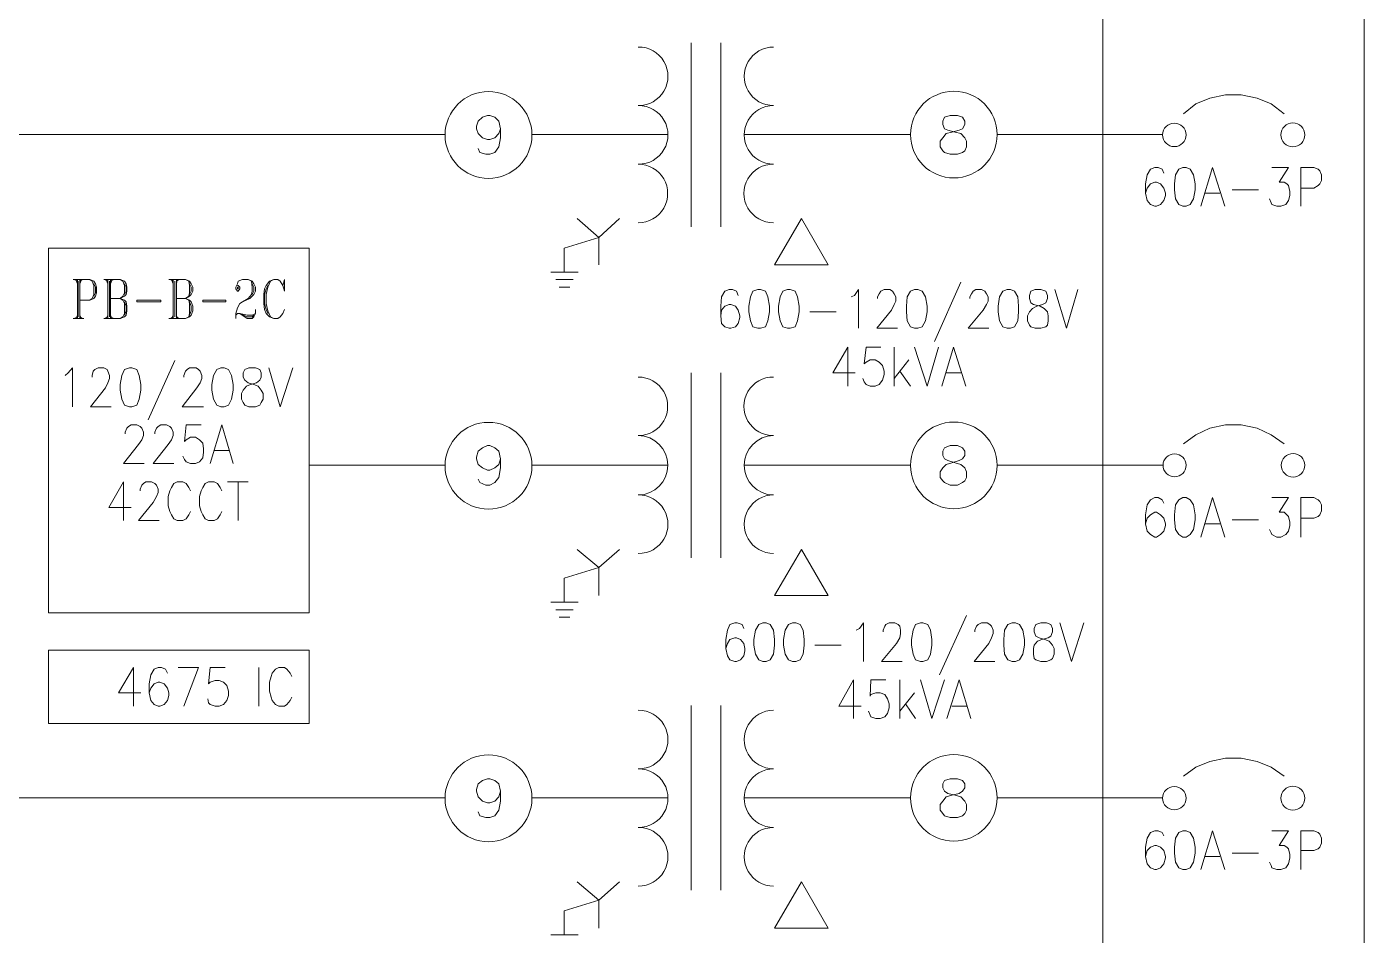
# Model space of a CAD drawing. Header units: inches. Extents: x 0.9 to 46, y 0.8 to 32.4.
# Drawn here: x 4.699 to 7.402, y 2.387 to 4.223 of the extents above; entities that cross this region are included whole.
import ezdxf

# ---------------------------------------------------------------- set-up
doc = ezdxf.new("R2010")
doc.units = ezdxf.units.IN
doc.header["$MEASUREMENT"] = 0
doc.layers.add('PDF_Geometry', color=7, linetype='Continuous')

msp = doc.modelspace()

# ---------------------------------------------------------------- linework, layer by layer
at = {"layer": 'PDF_Geometry', "lineweight": 9}
for points in [[(6.8732, 2.3666), (6.8732, 5.4032), (7.4015, 5.4032), (7.4015, 2.3666)], [(6.5649, 4.0433), (6.5532, 4.0399), (6.5499, 4.0316), (6.5499, 4.0249), (6.5532, 4.0166), (6.5599, 4.0133), (6.5749, 4.0099), (6.5865, 4.0066), (6.5949, 3.9983), (6.5982, 3.9916), (6.5982, 3.9799), (6.5949, 3.9716), (6.5899, 3.9683), (6.5799, 3.9649), (6.5649, 3.9649), (6.5532, 3.9683), (6.5499, 3.9716), (6.5449, 3.9799), (6.5449, 3.9916), (6.5499, 3.9983), (6.5566, 4.0066), (6.5682, 4.0099), (6.5832, 4.0133), (6.5899, 4.0166), (6.5949, 4.0249), (6.5949, 4.0316), (6.5899, 4.0399), (6.5799, 4.0433)], [(7.0349, 3.9382), (7.0266, 3.9349), (7.0199, 3.9233), (7.0182, 3.9049), (7.0182, 3.8933), (7.0199, 3.8749), (7.0266, 3.8633), (7.0349, 3.8599), (7.0415, 3.8599), (7.0499, 3.8633), (7.0566, 3.8749), (7.0599, 3.8933), (7.0599, 3.9049), (7.0566, 3.9233), (7.0499, 3.9349), (7.0415, 3.9382)], [(6.2099, 3.7416), (6.2649, 3.8349), (6.3182, 3.7416)], [(5.2699, 3.0383), (4.7432, 3.0383), (4.7432, 3.7749), (5.2699, 3.7749)], [(5.1249, 3.6932), (5.1266, 3.6932), (5.1266, 3.6966), (5.1249, 3.6966)], [(6.1766, 3.6916), (6.1665, 3.6883), (6.1616, 3.6766), (6.1582, 3.6583), (6.1582, 3.6466), (6.1616, 3.6283), (6.1665, 3.6166), (6.1766, 3.6133), (6.1816, 3.6133), (6.1916, 3.6166), (6.1966, 3.6283), (6.1999, 3.6466), (6.1999, 3.6583), (6.1966, 3.6766), (6.1916, 3.6883), (6.1816, 3.6916)], [(6.2365, 3.6916), (6.2266, 3.6883), (6.2215, 3.6766), (6.2182, 3.6583), (6.2182, 3.6466), (6.2215, 3.6283), (6.2266, 3.6166), (6.2365, 3.6133), (6.2416, 3.6133), (6.2515, 3.6166), (6.2565, 3.6283), (6.2599, 3.6466), (6.2599, 3.6583), (6.2565, 3.6766), (6.2515, 3.6883), (6.2416, 3.6916)], [(6.4932, 3.6916), (6.4849, 3.6883), (6.4782, 3.6766), (6.4765, 3.6583), (6.4765, 3.6466), (6.4782, 3.6283), (6.4849, 3.6166), (6.4932, 3.6133), (6.4999, 3.6133), (6.5082, 3.6166), (6.5149, 3.6283), (6.5182, 3.6466), (6.5182, 3.6583), (6.5149, 3.6766), (6.5082, 3.6883), (6.4999, 3.6916)], [(6.6799, 3.6916), (6.6715, 3.6883), (6.6649, 3.6766), (6.6616, 3.6583), (6.6616, 3.6466), (6.6649, 3.6283), (6.6715, 3.6166), (6.6799, 3.6133), (6.6865, 3.6133), (6.6949, 3.6166), (6.7015, 3.6283), (6.7032, 3.6466), (6.7032, 3.6583), (6.7015, 3.6766), (6.6949, 3.6883), (6.6865, 3.6916)], [(6.7365, 3.6916), (6.7282, 3.6883), (6.7249, 3.6799), (6.7249, 3.6733), (6.7282, 3.6649), (6.7332, 3.6616), (6.7466, 3.6583), (6.7549, 3.6533), (6.7616, 3.6466), (6.7632, 3.6383), (6.7632, 3.6283), (6.7616, 3.6199), (6.7582, 3.6166), (6.7482, 3.6133), (6.7365, 3.6133), (6.7282, 3.6166), (6.7249, 3.6199), (6.7215, 3.6283), (6.7215, 3.6383), (6.7249, 3.6466), (6.7315, 3.6533), (6.7399, 3.6583), (6.7515, 3.6616), (6.7582, 3.6649), (6.7616, 3.6733), (6.7616, 3.6799), (6.7582, 3.6883), (6.7482, 3.6916)], [(4.9699, 3.6666), (4.9216, 3.6666), (4.9216, 3.6699), (4.9699, 3.6699)], [(5.1016, 3.6666), (5.0549, 3.6666), (5.0549, 3.6699), (5.1016, 3.6699)], [(4.9066, 3.5333), (4.8966, 3.5299), (4.8916, 3.5183), (4.8882, 3.4999), (4.8882, 3.4883), (4.8916, 3.4699), (4.8966, 3.4583), (4.9066, 3.4549), (4.9116, 3.4549), (4.9216, 3.4583), (4.9266, 3.4699), (4.9299, 3.4883), (4.9299, 3.4999), (4.9266, 3.5183), (4.9216, 3.5299), (4.9116, 3.5333)], [(5.0916, 3.5333), (5.0832, 3.5299), (5.0766, 3.5183), (5.0732, 3.4999), (5.0732, 3.4883), (5.0766, 3.4699), (5.0832, 3.4583), (5.0916, 3.4549), (5.0982, 3.4549), (5.1066, 3.4583), (5.1132, 3.4699), (5.1166, 3.4883), (5.1166, 3.4999), (5.1132, 3.5183), (5.1066, 3.5299), (5.0982, 3.5333)], [(5.1482, 3.5333), (5.1399, 3.5299), (5.1366, 3.5233), (5.1366, 3.5149), (5.1399, 3.5083), (5.1466, 3.5033), (5.1582, 3.4999), (5.1666, 3.4966), (5.1732, 3.4883), (5.1766, 3.4816), (5.1766, 3.4699), (5.1732, 3.4633), (5.1699, 3.4583), (5.1616, 3.4549), (5.1482, 3.4549), (5.1399, 3.4583), (5.1366, 3.4633), (5.1332, 3.4699), (5.1332, 3.4816), (5.1366, 3.4883), (5.1432, 3.4966), (5.1516, 3.4999), (5.1632, 3.5033), (5.1699, 3.5083), (5.1732, 3.5149), (5.1732, 3.5233), (5.1699, 3.5299), (5.1616, 3.5333)], [(6.5649, 3.3766), (6.5532, 3.3716), (6.5499, 3.3649), (6.5499, 3.3566), (6.5532, 3.3499), (6.5599, 3.3466), (6.5749, 3.3416), (6.5865, 3.3383), (6.5949, 3.3316), (6.5982, 3.3233), (6.5982, 3.3116), (6.5949, 3.305), (6.5899, 3.3016), (6.5799, 3.2966), (6.5649, 3.2966), (6.5532, 3.3016), (6.5499, 3.305), (6.5449, 3.3116), (6.5449, 3.3233), (6.5499, 3.3316), (6.5566, 3.3383), (6.5682, 3.3416), (6.5832, 3.3466), (6.5899, 3.3499), (6.5949, 3.3566), (6.5949, 3.3649), (6.5899, 3.3716), (6.5799, 3.3766)], [(7.0349, 3.2716), (7.0266, 3.2666), (7.0199, 3.2566), (7.0182, 3.2366), (7.0182, 3.2266), (7.0199, 3.2066), (7.0266, 3.1966), (7.0349, 3.1916), (7.0415, 3.1916), (7.0499, 3.1966), (7.0566, 3.2066), (7.0599, 3.2266), (7.0599, 3.2366), (7.0566, 3.2566), (7.0499, 3.2666), (7.0415, 3.2716)], [(6.2099, 3.0733), (6.2649, 3.1666), (6.3182, 3.0733)], [(6.1865, 3.0183), (6.1782, 3.0149), (6.1716, 3.0033), (6.1682, 2.9849), (6.1682, 2.9733), (6.1716, 2.9549), (6.1782, 2.9433), (6.1865, 2.9399), (6.1932, 2.9399), (6.2015, 2.9433), (6.2082, 2.9549), (6.2099, 2.9733), (6.2099, 2.9849), (6.2082, 3.0033), (6.2015, 3.0149), (6.1932, 3.0183)], [(6.2466, 3.0183), (6.2382, 3.0149), (6.2316, 3.0033), (6.2282, 2.9849), (6.2282, 2.9733), (6.2316, 2.9549), (6.2382, 2.9433), (6.2466, 2.9399), (6.2532, 2.9399), (6.2616, 2.9433), (6.2682, 2.9549), (6.2699, 2.9733), (6.2699, 2.9849), (6.2682, 3.0033), (6.2616, 3.0149), (6.2532, 3.0183)], [(6.5049, 3.0183), (6.4949, 3.0149), (6.4899, 3.0033), (6.4866, 2.9849), (6.4866, 2.9733), (6.4899, 2.9549), (6.4949, 2.9433), (6.5049, 2.9399), (6.5099, 2.9399), (6.5199, 2.9433), (6.5249, 2.9549), (6.5282, 2.9733), (6.5282, 2.9849), (6.5249, 3.0033), (6.5199, 3.0149), (6.5099, 3.0183)], [(6.6899, 3.0183), (6.6815, 3.0149), (6.6749, 3.0033), (6.6732, 2.9849), (6.6732, 2.9733), (6.6749, 2.9549), (6.6815, 2.9433), (6.6899, 2.9399), (6.6966, 2.9399), (6.7049, 2.9433), (6.7116, 2.9549), (6.7149, 2.9733), (6.7149, 2.9849), (6.7116, 3.0033), (6.7049, 3.0149), (6.6966, 3.0183)], [(6.7482, 3.0183), (6.7382, 3.0149), (6.7349, 3.0066), (6.7349, 2.9999), (6.7382, 2.9916), (6.7449, 2.9883), (6.7565, 2.9849), (6.7649, 2.9816), (6.7715, 2.9733), (6.7749, 2.9666), (6.7749, 2.9549), (6.7715, 2.9466), (6.7682, 2.9433), (6.7599, 2.9399), (6.7482, 2.9399), (6.7382, 2.9433), (6.7349, 2.9466), (6.7332, 2.9549), (6.7332, 2.9666), (6.7349, 2.9733), (6.7415, 2.9816), (6.7499, 2.9849), (6.7632, 2.9883), (6.7682, 2.9916), (6.7715, 2.9999), (6.7715, 3.0066), (6.7682, 3.0149), (6.7599, 3.0183)], [(4.7432, 2.9633), (5.2699, 2.9633), (5.2699, 2.8149), (4.7432, 2.8149)], [(6.5649, 2.7033), (6.5532, 2.6999), (6.5499, 2.6933), (6.5499, 2.685), (6.5532, 2.6783), (6.5599, 2.6733), (6.5749, 2.6699), (6.5865, 2.6666), (6.5949, 2.6583), (6.5982, 2.6516), (6.5982, 2.6399), (6.5949, 2.6333), (6.5899, 2.6283), (6.5799, 2.625), (6.5649, 2.625), (6.5532, 2.6283), (6.5499, 2.6333), (6.5449, 2.6399), (6.5449, 2.6516), (6.5499, 2.6583), (6.5566, 2.6666), (6.5682, 2.6699), (6.5832, 2.6733), (6.5899, 2.6783), (6.5949, 2.685), (6.5949, 2.6933), (6.5899, 2.6999), (6.5799, 2.7033)], [(7.0349, 2.5983), (7.0266, 2.595), (7.0199, 2.5833), (7.0182, 2.565), (7.0182, 2.5533), (7.0199, 2.535), (7.0266, 2.5233), (7.0349, 2.52), (7.0415, 2.52), (7.0499, 2.5233), (7.0566, 2.535), (7.0599, 2.5533), (7.0599, 2.565), (7.0566, 2.5833), (7.0499, 2.595), (7.0415, 2.5983)], [(6.2099, 2.4016), (6.2649, 2.495), (6.3182, 2.4016)]]:
    msp.add_lwpolyline(points, close=True, dxfattribs=at)
for points in [[(6.0416, 3.8183), (6.0416, 4.1899)], [(6.1016, 3.8183), (6.1016, 4.1899)], [(7.2399, 4.0466), (7.2132, 4.0666), (7.1849, 4.0783), (7.1532, 4.0849), (7.1215, 4.0849), (7.0899, 4.0783), (7.0615, 4.0666), (7.0365, 4.0466)], [(5.6566, 4.0166), (5.6532, 4.0066), (5.6449, 3.9983), (5.6349, 3.9949), (5.6299, 3.9949), (5.6199, 3.9983), (5.6116, 4.0066), (5.6082, 4.0166), (5.6082, 4.0216), (5.6116, 4.0316), (5.6199, 4.0399), (5.6299, 4.0433), (5.6349, 4.0433), (5.6449, 4.0399), (5.6532, 4.0316), (5.6566, 4.0166), (5.6566, 3.9983), (5.6532, 3.9799), (5.6449, 3.9683), (5.6349, 3.9649), (5.6266, 3.9649), (5.6149, 3.9683), (5.6116, 3.9766)], [(4.4549, 4.0049), (5.5449, 4.0049)], [(5.7199, 4.0049), (5.9949, 4.0049)], [(6.1499, 4.0049), (6.4849, 4.0049)], [(6.6599, 4.0049), (6.9949, 4.0049)], [(6.9965, 3.9266), (6.9932, 3.9349), (6.9849, 3.9382), (6.9782, 3.9382), (6.9699, 3.9349), (6.9632, 3.9233), (6.9599, 3.9049), (6.9599, 3.8866), (6.9632, 3.8716), (6.9699, 3.8633), (6.9782, 3.8599), (6.9815, 3.8599), (6.9899, 3.8633), (6.9965, 3.8716), (6.9999, 3.8816), (6.9999, 3.8866), (6.9965, 3.8966), (6.9899, 3.9049), (6.9815, 3.9083), (6.9782, 3.9083), (6.9699, 3.9049), (6.9632, 3.8966), (6.9599, 3.8866)], [(7.0715, 3.8599), (7.0949, 3.9382), (7.1199, 3.8599)], [(7.2149, 3.9382), (7.2482, 3.9382), (7.2299, 3.9083), (7.2399, 3.9083), (7.2449, 3.9049), (7.2482, 3.9016), (7.2515, 3.8899), (7.2515, 3.8816), (7.2482, 3.8716), (7.2432, 3.8633), (7.2332, 3.8599), (7.2249, 3.8599), (7.2149, 3.8633), (7.2132, 3.8666), (7.2099, 3.8749)], [(7.2732, 3.8599), (7.2732, 3.9382), (7.2999, 3.9382), (7.3082, 3.9349), (7.3115, 3.9316), (7.3149, 3.9233), (7.3149, 3.9116), (7.3115, 3.9049), (7.3082, 3.9016), (7.2999, 3.8966), (7.2732, 3.8966)], [(7.1349, 3.8933), (7.1882, 3.8933)], [(7.0799, 3.8866), (7.1099, 3.8866)], [(5.8966, 3.8349), (5.8549, 3.7966), (5.8116, 3.8349)], [(5.7849, 3.7266), (5.7849, 3.7749), (5.8549, 3.7966), (5.8549, 3.7416)], [(4.7933, 3.7116), (4.8266, 3.7116), (4.8349, 3.7083), (4.8382, 3.7033), (4.8399, 3.6966), (4.8399, 3.6849), (4.8382, 3.6783), (4.8349, 3.6733), (4.8266, 3.6699), (4.8066, 3.6699)], [(4.7949, 3.7116), (4.8016, 3.7083)], [(4.7982, 3.7116), (4.8016, 3.7033)], [(4.8016, 3.7116), (4.8016, 3.6333)], [(4.8032, 3.7083), (4.8032, 3.6366)], [(4.8066, 3.7116), (4.8066, 3.6333)], [(4.8099, 3.7116), (4.8066, 3.7033)], [(4.8116, 3.7116), (4.8066, 3.7083)], [(4.8266, 3.7116), (4.8316, 3.7083), (4.8349, 3.6999), (4.8349, 3.6816), (4.8316, 3.6733), (4.8266, 3.6699)], [(4.8349, 3.7033), (4.8382, 3.6966), (4.8382, 3.6849), (4.8349, 3.6783)], [(4.8549, 3.7116), (4.8882, 3.7116), (4.8966, 3.7083), (4.8999, 3.7033), (4.9016, 3.6966), (4.9016, 3.6883), (4.8999, 3.6816), (4.8966, 3.6783), (4.8882, 3.6733), (4.8966, 3.6699), (4.8999, 3.6666), (4.9016, 3.6583), (4.9016, 3.6483), (4.8999, 3.6399), (4.8966, 3.6366), (4.8882, 3.6333), (4.8549, 3.6333)], [(4.8566, 3.7116), (4.8633, 3.7083)], [(4.8599, 3.7116), (4.8633, 3.7033)], [(4.8633, 3.7116), (4.8633, 3.6333)], [(4.8666, 3.7083), (4.8666, 3.6366)], [(4.8682, 3.7116), (4.8682, 3.6333)], [(4.8882, 3.7116), (4.8933, 3.7083), (4.8966, 3.6999), (4.8966, 3.6849), (4.8933, 3.6783), (4.8882, 3.6733), (4.8682, 3.6733)], [(4.8716, 3.7116), (4.8682, 3.7033)], [(4.8749, 3.7116), (4.8682, 3.7083)], [(4.8966, 3.7033), (4.8999, 3.6966), (4.8999, 3.6883), (4.8966, 3.6816)], [(4.9866, 3.7116), (5.0199, 3.7116), (5.0282, 3.7083), (5.0316, 3.7033), (5.0349, 3.6966), (5.0349, 3.6883), (5.0316, 3.6816), (5.0282, 3.6783), (5.0199, 3.6733), (5.0282, 3.6699), (5.0316, 3.6666), (5.0349, 3.6583), (5.0349, 3.6483), (5.0316, 3.6399), (5.0282, 3.6366), (5.0199, 3.6333), (4.9866, 3.6333)], [(4.9899, 3.7116), (4.9949, 3.7083)], [(4.9916, 3.7116), (4.9949, 3.7033)], [(4.9949, 3.7116), (4.9949, 3.6333)], [(4.9983, 3.7083), (4.9983, 3.6366)], [(5.0016, 3.7116), (5.0016, 3.6333)], [(5.0199, 3.7116), (5.0266, 3.7083), (5.0282, 3.6999), (5.0282, 3.6849), (5.0266, 3.6783), (5.0199, 3.6733), (5.0016, 3.6733)], [(5.0032, 3.7116), (5.0016, 3.7033)], [(5.0066, 3.7116), (5.0016, 3.7083)], [(5.0282, 3.7033), (5.0316, 3.6966), (5.0316, 3.6883), (5.0282, 3.6816)], [(5.1249, 3.6999), (5.1266, 3.6999), (5.1299, 3.6966), (5.1299, 3.6932), (5.1266, 3.6883), (5.1249, 3.6883), (5.1216, 3.6932), (5.1216, 3.6966), (5.1249, 3.7033), (5.1266, 3.7083), (5.1349, 3.7116), (5.1466, 3.7116), (5.1549, 3.7083), (5.1582, 3.7033), (5.1616, 3.6966), (5.1616, 3.6883), (5.1582, 3.6816), (5.1499, 3.6733), (5.1349, 3.6666), (5.1299, 3.6633), (5.1249, 3.6549), (5.1216, 3.6433), (5.1216, 3.6333)], [(5.1466, 3.7116), (5.1532, 3.7083), (5.1549, 3.6966), (5.1549, 3.6883), (5.1532, 3.6816), (5.1466, 3.6733), (5.1349, 3.6666)], [(5.1549, 3.7033), (5.1582, 3.6966), (5.1582, 3.6883), (5.1549, 3.6816)], [(5.2166, 3.6999), (5.2199, 3.7116), (5.2199, 3.6883), (5.2166, 3.6999), (5.2116, 3.7083), (5.2066, 3.7116), (5.1982, 3.7116), (5.1899, 3.7083), (5.1832, 3.6999), (5.1799, 3.6932), (5.1782, 3.6816), (5.1782, 3.6633), (5.1799, 3.6516), (5.1832, 3.6433), (5.1899, 3.6366), (5.1982, 3.6333), (5.2066, 3.6333), (5.2116, 3.6366), (5.2166, 3.6433), (5.2199, 3.6516)], [(5.1982, 3.7116), (5.1916, 3.7083), (5.1866, 3.6966), (5.1832, 3.6816), (5.1832, 3.6633), (5.1866, 3.6483), (5.1916, 3.6366), (5.1982, 3.6333)], [(5.8132, 3.7266), (5.7582, 3.7266)], [(5.8032, 3.7116), (5.7682, 3.7116)], [(6.5865, 3.7066), (6.5332, 3.5866)], [(5.1866, 3.6999), (5.1832, 3.6932), (5.1799, 3.6816), (5.1799, 3.6633), (5.1832, 3.6516), (5.1866, 3.6433)], [(5.7966, 3.6966), (5.7749, 3.6966)], [(6.1366, 3.6799), (6.1332, 3.6883), (6.1249, 3.6916), (6.1182, 3.6916), (6.1099, 3.6883), (6.1032, 3.6766), (6.1016, 3.6583), (6.1016, 3.6383), (6.1032, 3.6233), (6.1099, 3.6166), (6.1182, 3.6133), (6.1216, 3.6133), (6.1315, 3.6166), (6.1366, 3.6233), (6.1399, 3.6349), (6.1399, 3.6383), (6.1366, 3.6499), (6.1315, 3.6583), (6.1216, 3.6616), (6.1182, 3.6616), (6.1099, 3.6583), (6.1032, 3.6499), (6.1016, 3.6383)], [(6.3649, 3.6766), (6.3716, 3.6799), (6.3799, 3.6916), (6.3799, 3.6133)], [(6.4182, 3.6733), (6.4182, 3.6766), (6.4215, 3.6833), (6.4249, 3.6883), (6.4316, 3.6916), (6.4432, 3.6916), (6.4482, 3.6883), (6.4516, 3.6833), (6.4549, 3.6766), (6.4549, 3.6683), (6.4516, 3.6616), (6.4465, 3.6499), (6.4166, 3.6133), (6.4582, 3.6133)], [(6.6049, 3.6733), (6.6049, 3.6766), (6.6082, 3.6833), (6.6115, 3.6883), (6.6165, 3.6916), (6.6282, 3.6916), (6.6349, 3.6883), (6.6382, 3.6833), (6.6416, 3.6766), (6.6416, 3.6683), (6.6382, 3.6616), (6.6315, 3.6499), (6.6015, 3.6133), (6.6432, 3.6133)], [(6.7765, 3.6916), (6.7999, 3.6133), (6.8232, 3.6916)], [(4.8882, 3.6733), (4.8933, 3.6699), (4.8966, 3.6633), (4.8966, 3.6433), (4.8933, 3.6366), (4.8882, 3.6333)], [(4.8966, 3.6666), (4.8999, 3.6583), (4.8999, 3.6483), (4.8966, 3.6399)], [(5.0199, 3.6733), (5.0266, 3.6699), (5.0282, 3.6633), (5.0282, 3.6433), (5.0266, 3.6366), (5.0199, 3.6333)], [(5.0282, 3.6666), (5.0316, 3.6583), (5.0316, 3.6483), (5.0282, 3.6399)], [(5.1616, 3.6516), (5.1616, 3.6433), (5.1582, 3.6366), (5.1549, 3.6333), (5.1449, 3.6333), (5.1299, 3.6433), (5.1449, 3.6366), (5.1549, 3.6366), (5.1582, 3.6399)], [(4.7933, 3.6333), (4.8149, 3.6333)], [(4.8016, 3.6366), (4.7949, 3.6333)], [(4.8016, 3.6399), (4.7982, 3.6333)], [(4.8066, 3.6399), (4.8099, 3.6333)], [(4.8066, 3.6366), (4.8116, 3.6333)], [(4.8633, 3.6366), (4.8566, 3.6333)], [(4.8633, 3.6399), (4.8599, 3.6333)], [(4.8682, 3.6399), (4.8716, 3.6333)], [(4.8682, 3.6366), (4.8749, 3.6333)], [(4.9949, 3.6366), (4.9899, 3.6333)], [(4.9949, 3.6399), (4.9916, 3.6333)], [(5.0016, 3.6399), (5.0032, 3.6333)], [(5.0016, 3.6366), (5.0066, 3.6333)], [(5.1216, 3.6399), (5.1249, 3.6433), (5.1299, 3.6433), (5.1449, 3.6399), (5.1549, 3.6399), (5.1616, 3.6433)], [(6.2816, 3.6466), (6.3349, 3.6466)], [(6.3582, 3.4966), (6.3582, 3.5749), (6.3282, 3.5233), (6.3732, 3.5233)], [(6.4249, 3.5749), (6.3949, 3.5749), (6.3915, 3.5416), (6.3949, 3.5449), (6.4032, 3.5499), (6.4132, 3.5499), (6.4215, 3.5449), (6.4282, 3.5383), (6.4316, 3.5266), (6.4316, 3.5199), (6.4282, 3.5083), (6.4215, 3.4999), (6.4132, 3.4966), (6.4032, 3.4966), (6.3949, 3.4999), (6.3915, 3.5049), (6.3882, 3.5116)], [(6.4516, 3.5749), (6.4516, 3.4966)], [(6.4932, 3.5749), (6.5182, 3.4966), (6.5416, 3.5749)], [(6.5482, 3.4966), (6.5716, 3.5749), (6.5965, 3.4966)], [(4.9983, 3.5483), (4.9449, 3.4283)], [(6.4815, 3.5499), (6.4516, 3.5116)], [(4.7766, 3.5183), (4.7832, 3.5233), (4.7916, 3.5333), (4.7916, 3.4549)], [(4.8316, 3.5149), (4.8316, 3.5183), (4.8333, 3.5266), (4.8366, 3.5299), (4.8433, 3.5333), (4.8549, 3.5333), (4.8616, 3.5299), (4.8633, 3.5266), (4.8666, 3.5183), (4.8666, 3.5116), (4.8633, 3.5033), (4.8582, 3.4933), (4.8283, 3.4549), (4.8699, 3.4549)], [(5.0166, 3.5149), (5.0166, 3.5183), (5.0199, 3.5266), (5.0232, 3.5299), (5.0282, 3.5333), (5.0416, 3.5333), (5.0466, 3.5299), (5.0499, 3.5266), (5.0532, 3.5183), (5.0532, 3.5116), (5.0499, 3.5033), (5.0432, 3.4933), (5.0132, 3.4549), (5.0566, 3.4549)], [(5.1883, 3.5333), (5.2116, 3.4549), (5.2366, 3.5333)], [(6.0416, 3.1499), (6.0416, 3.5233)], [(6.1016, 3.1499), (6.1016, 3.5233)], [(6.4632, 3.5266), (6.4849, 3.4966)], [(6.5566, 3.5233), (6.5865, 3.5233)], [(4.8983, 3.3999), (4.8983, 3.4033), (4.9016, 3.4116), (4.9049, 3.4149), (4.9099, 3.4183), (4.9216, 3.4183), (4.9283, 3.4149), (4.9316, 3.4116), (4.9349, 3.4033), (4.9349, 3.3966), (4.9316, 3.3883), (4.9249, 3.3783), (4.8949, 3.34), (4.9366, 3.34)], [(4.9582, 3.3999), (4.9582, 3.4033), (4.9616, 3.4116), (4.9649, 3.4149), (4.9699, 3.4183), (4.9816, 3.4183), (4.9882, 3.4149), (4.9916, 3.4116), (4.9949, 3.4033), (4.9949, 3.3966), (4.9916, 3.3883), (4.9849, 3.3783), (4.9549, 3.34), (4.9966, 3.34)], [(5.0516, 3.4183), (5.0216, 3.4183), (5.0183, 3.3849), (5.0216, 3.3883), (5.0299, 3.3933), (5.0399, 3.3933), (5.0482, 3.3883), (5.0549, 3.3816), (5.0566, 3.3699), (5.0566, 3.3633), (5.0549, 3.3516), (5.0482, 3.3433), (5.0399, 3.34), (5.0299, 3.34), (5.0216, 3.3433), (5.0183, 3.3483), (5.0149, 3.3549)], [(5.0699, 3.34), (5.0932, 3.4183), (5.1166, 3.34)], [(7.2399, 3.3799), (7.2132, 3.3983), (7.1849, 3.4116), (7.1532, 3.4183), (7.1215, 3.4183), (7.0899, 3.4116), (7.0615, 3.3983), (7.0365, 3.3799)], [(5.0782, 3.3666), (5.1082, 3.3666)], [(5.6566, 3.3499), (5.6532, 3.3383), (5.6449, 3.3316), (5.6349, 3.3266), (5.6299, 3.3266), (5.6199, 3.3316), (5.6116, 3.3383), (5.6082, 3.3499), (5.6082, 3.3533), (5.6116, 3.3649), (5.6199, 3.3716), (5.6299, 3.3766), (5.6349, 3.3766), (5.6449, 3.3716), (5.6532, 3.3649), (5.6566, 3.3499), (5.6566, 3.3316), (5.6532, 3.3116), (5.6449, 3.3016), (5.6349, 3.2966), (5.6266, 3.2966), (5.6149, 3.3016), (5.6116, 3.3083)], [(5.2699, 3.3366), (5.5449, 3.3366)], [(5.7199, 3.3366), (5.9949, 3.3366)], [(6.1499, 3.3366), (6.4849, 3.3366)], [(6.6599, 3.3366), (6.9949, 3.3366)], [(4.8949, 3.2249), (4.8949, 3.3033), (4.8649, 3.2516), (4.9099, 3.2516)], [(4.9283, 3.2849), (4.9283, 3.2883), (4.9316, 3.2966), (4.9349, 3.2999), (4.9399, 3.3033), (4.9516, 3.3033), (4.9582, 3.2999), (4.9616, 3.2966), (4.9649, 3.2883), (4.9649, 3.2816), (4.9616, 3.2733), (4.9549, 3.2616), (4.9249, 3.2249), (4.9666, 3.2249)], [(5.0299, 3.2849), (5.0266, 3.2916), (5.0216, 3.2999), (5.0149, 3.3033), (5.0032, 3.3033), (4.9966, 3.2999), (4.9916, 3.2916), (4.9882, 3.2849), (4.9849, 3.2733), (4.9849, 3.255), (4.9882, 3.2433), (4.9916, 3.2366), (4.9966, 3.2283), (5.0032, 3.2249), (5.0149, 3.2249), (5.0216, 3.2283), (5.0266, 3.2366), (5.0299, 3.2433)], [(5.0932, 3.2849), (5.0899, 3.2916), (5.0849, 3.2999), (5.0782, 3.3033), (5.0666, 3.3033), (5.0599, 3.2999), (5.0549, 3.2916), (5.0516, 3.2849), (5.0482, 3.2733), (5.0482, 3.255), (5.0516, 3.2433), (5.0549, 3.2366), (5.0599, 3.2283), (5.0666, 3.2249), (5.0782, 3.2249), (5.0849, 3.2283), (5.0899, 3.2366), (5.0932, 3.2433)], [(5.1049, 3.3033), (5.1466, 3.3033)], [(5.1266, 3.3033), (5.1266, 3.2249)], [(6.9965, 3.2599), (6.9932, 3.2666), (6.9849, 3.2716), (6.9782, 3.2716), (6.9699, 3.2666), (6.9632, 3.2566), (6.9599, 3.2366), (6.9599, 3.2183), (6.9632, 3.2033), (6.9699, 3.1966), (6.9782, 3.1916), (6.9815, 3.1916), (6.9899, 3.1966), (6.9965, 3.2033), (6.9999, 3.2149), (6.9999, 3.2183), (6.9965, 3.2299), (6.9899, 3.2366), (6.9815, 3.2416), (6.9782, 3.2416), (6.9699, 3.2366), (6.9632, 3.2299), (6.9599, 3.2183)], [(7.0715, 3.1916), (7.0949, 3.2716), (7.1199, 3.1916)], [(7.2149, 3.2716), (7.2482, 3.2716), (7.2299, 3.2416), (7.2399, 3.2416), (7.2449, 3.2366), (7.2482, 3.2333), (7.2515, 3.2216), (7.2515, 3.2149), (7.2482, 3.2033), (7.2432, 3.1966), (7.2332, 3.1916), (7.2249, 3.1916), (7.2149, 3.1966), (7.2132, 3.2), (7.2099, 3.2066)], [(7.2732, 3.1916), (7.2732, 3.2716), (7.2999, 3.2716), (7.3082, 3.2666), (7.3115, 3.2633), (7.3149, 3.2566), (7.3149, 3.2449), (7.3115, 3.2366), (7.3082, 3.2333), (7.2999, 3.2299), (7.2732, 3.2299)], [(7.0799, 3.2183), (7.1099, 3.2183)], [(7.1349, 3.2266), (7.1882, 3.2266)], [(5.8966, 3.1666), (5.8549, 3.1299), (5.8116, 3.1666)], [(5.7849, 3.0599), (5.7849, 3.1083), (5.8549, 3.1299), (5.8549, 3.0733)], [(5.8132, 3.0599), (5.7582, 3.0599)], [(5.8032, 3.0449), (5.7682, 3.0449)], [(5.7966, 3.0299), (5.7749, 3.0299)], [(6.5982, 3.0333), (6.5432, 2.9133)], [(6.1482, 3.0066), (6.1449, 3.0149), (6.1349, 3.0183), (6.1299, 3.0183), (6.1199, 3.0149), (6.1149, 3.0033), (6.1116, 2.9849), (6.1116, 2.9666), (6.1149, 2.9516), (6.1199, 2.9433), (6.1299, 2.9399), (6.1332, 2.9399), (6.1416, 2.9433), (6.1482, 2.9516), (6.1499, 2.9616), (6.1499, 2.9666), (6.1482, 2.9766), (6.1416, 2.9849), (6.1332, 2.9883), (6.1299, 2.9883), (6.1199, 2.9849), (6.1149, 2.9766), (6.1116, 2.9666)], [(6.3749, 3.0033), (6.3816, 3.0066), (6.3899, 3.0183), (6.3899, 2.9399)], [(6.4299, 2.9999), (6.4299, 3.0033), (6.4332, 3.0116), (6.4349, 3.0149), (6.4415, 3.0183), (6.4532, 3.0183), (6.4599, 3.0149), (6.4632, 3.0116), (6.4649, 3.0033), (6.4649, 2.9966), (6.4632, 2.9883), (6.4566, 2.9766), (6.4265, 2.9399), (6.4682, 2.9399)], [(6.6149, 2.9999), (6.6149, 3.0033), (6.6182, 3.0116), (6.6216, 3.0149), (6.6282, 3.0183), (6.6399, 3.0183), (6.6449, 3.0149), (6.6482, 3.0116), (6.6515, 3.0033), (6.6515, 2.9966), (6.6482, 2.9883), (6.6432, 2.9766), (6.6132, 2.9399), (6.6549, 2.9399)], [(6.7865, 3.0183), (6.8099, 2.9399), (6.8349, 3.0183)], [(6.2915, 2.9733), (6.3449, 2.9733)], [(4.9149, 2.85), (4.9149, 2.9283), (4.8849, 2.8766), (4.9299, 2.8766)], [(4.9833, 2.9166), (4.9799, 2.9249), (4.9716, 2.9283), (4.9649, 2.9283), (4.9566, 2.9249), (4.9499, 2.9133), (4.9466, 2.8949), (4.9466, 2.8766), (4.9499, 2.8616), (4.9566, 2.8533), (4.9649, 2.85), (4.9682, 2.85), (4.9766, 2.8533), (4.9833, 2.8616), (4.9866, 2.8716), (4.9866, 2.8766), (4.9833, 2.8866), (4.9766, 2.8949), (4.9682, 2.8983), (4.9649, 2.8983), (4.9566, 2.8949), (4.9499, 2.8866), (4.9466, 2.8766)], [(5.0166, 2.85), (5.0466, 2.9283), (5.0049, 2.9283)], [(5.0999, 2.9283), (5.0699, 2.9283), (5.0666, 2.8949), (5.0699, 2.8983), (5.0799, 2.9016), (5.0882, 2.9016), (5.0966, 2.8983), (5.1033, 2.8916), (5.1066, 2.88), (5.1066, 2.8716), (5.1033, 2.8616), (5.0966, 2.8533), (5.0882, 2.85), (5.0799, 2.85), (5.0699, 2.8533), (5.0666, 2.8566), (5.0649, 2.8649)], [(5.1682, 2.9283), (5.1682, 2.85)], [(5.2349, 2.91), (5.2316, 2.9166), (5.2249, 2.9249), (5.2199, 2.9283), (5.2083, 2.9283), (5.2016, 2.9249), (5.1949, 2.9166), (5.1932, 2.91), (5.1899, 2.8983), (5.1899, 2.88), (5.1932, 2.8683), (5.1949, 2.8616), (5.2016, 2.8533), (5.2083, 2.85), (5.2199, 2.85), (5.2249, 2.8533), (5.2316, 2.8616), (5.2349, 2.8683)], [(6.3699, 2.825), (6.3699, 2.9033), (6.3399, 2.85), (6.3849, 2.85)], [(6.4349, 2.9033), (6.4049, 2.9033), (6.4032, 2.8699), (6.4049, 2.8733), (6.4149, 2.8766), (6.4232, 2.8766), (6.4332, 2.8733), (6.4382, 2.8649), (6.4415, 2.855), (6.4415, 2.8466), (6.4382, 2.8349), (6.4332, 2.8283), (6.4232, 2.825), (6.4149, 2.825), (6.4049, 2.8283), (6.4032, 2.8316), (6.3999, 2.8399)], [(6.4632, 2.9033), (6.4632, 2.825)], [(6.5049, 2.9033), (6.5282, 2.825), (6.5532, 2.9033)], [(6.5582, 2.825), (6.5832, 2.9033), (6.6066, 2.825)], [(6.4932, 2.8766), (6.4632, 2.8399)], [(6.0416, 2.4783), (6.0416, 2.8516)], [(6.1016, 2.4783), (6.1016, 2.8516)], [(6.4749, 2.855), (6.4949, 2.825)], [(6.5682, 2.85), (6.5982, 2.85)], [(7.2399, 2.7083), (7.2132, 2.7266), (7.1849, 2.7383), (7.1532, 2.7449), (7.1215, 2.7449), (7.0899, 2.7383), (7.0615, 2.7266), (7.0365, 2.7083)], [(5.6566, 2.6783), (5.6532, 2.6666), (5.6449, 2.6583), (5.6349, 2.655), (5.6299, 2.655), (5.6199, 2.6583), (5.6116, 2.6666), (5.6082, 2.6783), (5.6082, 2.6816), (5.6116, 2.6933), (5.6199, 2.6999), (5.6299, 2.7033), (5.6349, 2.7033), (5.6449, 2.6999), (5.6532, 2.6933), (5.6566, 2.6783), (5.6566, 2.6583), (5.6532, 2.6399), (5.6449, 2.6283), (5.6349, 2.625), (5.6266, 2.625), (5.6149, 2.6283), (5.6116, 2.6366)], [(4.4549, 2.6649), (5.5449, 2.6649)], [(5.7199, 2.6649), (5.9949, 2.6649)], [(6.1499, 2.6649), (6.4849, 2.6649)], [(6.6599, 2.6649), (6.9949, 2.6649)], [(6.9965, 2.5883), (6.9932, 2.595), (6.9849, 2.5983), (6.9782, 2.5983), (6.9699, 2.595), (6.9632, 2.5833), (6.9599, 2.565), (6.9599, 2.5466), (6.9632, 2.5316), (6.9699, 2.5233), (6.9782, 2.52), (6.9815, 2.52), (6.9899, 2.5233), (6.9965, 2.5316), (6.9999, 2.5433), (6.9999, 2.5466), (6.9965, 2.5583), (6.9899, 2.565), (6.9815, 2.5683), (6.9782, 2.5683), (6.9699, 2.565), (6.9632, 2.5583), (6.9599, 2.5466)], [(7.0715, 2.52), (7.0949, 2.5983), (7.1199, 2.52)], [(7.2149, 2.5983), (7.2482, 2.5983), (7.2299, 2.5683), (7.2399, 2.5683), (7.2449, 2.565), (7.2482, 2.5616), (7.2515, 2.55), (7.2515, 2.5433), (7.2482, 2.5316), (7.2432, 2.5233), (7.2332, 2.52), (7.2249, 2.52), (7.2149, 2.5233), (7.2132, 2.5283), (7.2099, 2.535)], [(7.2732, 2.52), (7.2732, 2.5983), (7.2999, 2.5983), (7.3082, 2.595), (7.3115, 2.5916), (7.3149, 2.5833), (7.3149, 2.5733), (7.3115, 2.565), (7.3082, 2.5616), (7.2999, 2.5583), (7.2732, 2.5583)], [(7.0799, 2.5466), (7.1099, 2.5466)], [(7.1349, 2.5533), (7.1882, 2.5533)], [(5.8966, 2.495), (5.8549, 2.4583), (5.8116, 2.495)], [(5.7849, 2.3883), (5.7849, 2.4366), (5.8549, 2.4583), (5.8549, 2.4016)], [(5.8132, 2.3883), (5.7582, 2.3883)]]:
    msp.add_lwpolyline(points, dxfattribs=at)
for points in [[(5.9349, 3.8266, 1.002036), (5.9349, 3.9449, 1.011005), (5.9349, 4.0633, 1.011005), (5.9349, 4.1816)], [(6.2082, 4.1816, 1.002413), (6.2082, 4.0633, 1.002413), (6.2082, 3.9449, 1.011542), (6.2082, 3.8266)], [(5.9349, 3.1583, 1.011367), (5.9349, 3.2766, 0.991878), (5.9349, 3.3966, 1.002036), (5.9349, 3.5149)], [(6.2082, 3.5149, 1.011542), (6.2082, 3.3966, 0.992237), (6.2082, 3.2766, 1.002575), (6.2082, 3.1583)], [(5.9349, 2.4866, 1.011176), (5.9349, 2.605, 1.011023), (5.9349, 2.7233, 1.011175), (5.9349, 2.8416)], [(6.2082, 2.8416, 1.002508), (6.2082, 2.7233, 1.002427), (6.2082, 2.605, 1.002507), (6.2082, 2.4866)]]:
    msp.add_lwpolyline(points, format="xyb", dxfattribs=at)
for centre, radius in [((5.6322, 4.0039), 0.0877), ((6.5724, 4.0047), 0.0875), ((7.0178, 4.0041), 0.0237), ((7.2573, 4.0041), 0.0243), ((5.6322, 3.3356), 0.0877), ((6.5724, 3.3364), 0.0875), ((7.0183, 3.3366), 0.0232), ((7.2577, 3.3366), 0.0238), ((5.6322, 2.6639), 0.0877), ((6.5724, 2.6647), 0.0875), ((7.0178, 2.6641), 0.0237), ((7.2573, 2.6641), 0.0243)]:
    msp.add_circle(centre, radius, dxfattribs=at)

doc.saveas('drawing.dxf')
